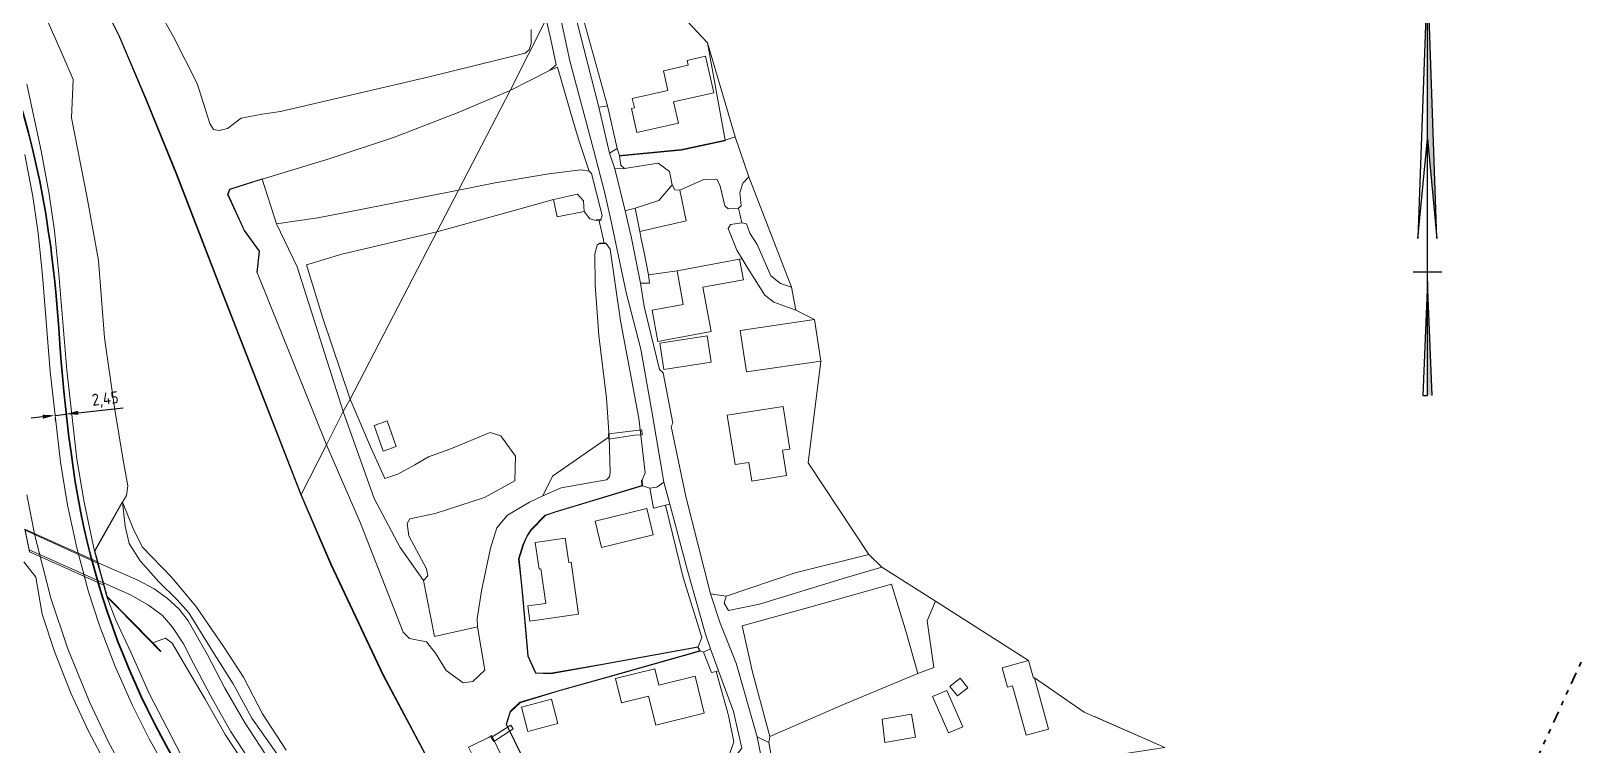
# Model space of a CAD drawing. Header units: metres. Extents: x 112942 to 118371, y 496117 to 499046.
# Drawn here: x 113374.4 to 113701, y 498639 to 498789.3 of the extents above; entities that cross this region are included whole.
import ezdxf

# ---------------------------------------------------------------- set-up
doc = ezdxf.new("R2010")
doc.units = ezdxf.units.M
doc.linetypes.add('AL-TEKENBLADGRENS', pattern=[11.5, 2.5, -1.5, 1, -1.5, 1, -1.5, 2.5])
for name, color, linetype, lineweight in [('B-WE-OG-TOPOKAART-G', 7, 'Continuous', 18), ('N-WE-KL-DATA_GLASVEZEL-G', 90, 'KL-GLASVEZEL-N', 35), ('N-WE-KL-DATA_GLASVEZEL-M', 7, 'Continuous', 18), ('X-XX-AL-ORIENTATIE-S', 7, 'Continuous', 25), ('X-XX-AL-TEKENBLADGRENS-G', 7, 'AL-TEKENBLADGRENS', 35)]:
    doc.layers.add(name, color=color, linetype=linetype, lineweight=lineweight)
doc.styles.add('ISO', font='isocp.shx')
doc.linetypes.add('KL-GLASVEZEL-N', pattern='A,4,-1,[101,NLCS.SHX,S=0.5,R=0,X=0,Y=0],-1,4,-1,["G",Standard,S=1,R=0,X=-0.25,Y=-0.5],-1.5', length=12.5)
doc.dimstyles.new('ISO', dxfattribs={"dimtxt": 2.5, "dimasz": 2.5, "dimexe": 1.25, "dimexo": 0.625, "dimtad": 1, "dimtxsty": 'ISO', "dimcen": 2.5, "dimadec": 0, "dimazin": 0, "dimtfac": 1, "dimtmove": 0, "dimatfit": 3, "dimfxl": 0, "dimarcsym": 0})

# ---------------------------------------------------------------- blocks, each defined once
blk = doc.blocks.new('*D46')
at = {"layer": 'Defpoints', "color": 0, "transparency": 16777216}
for p in [(113379.39, 498708.36), (113381.82, 498708.63), (113381.82, 498708.63)]:
    blk.add_point(p, dxfattribs=at)
at = {"layer": 'N-WE-KL-DATA_GLASVEZEL-M', "color": 0, "lineweight": -2, "transparency": 16777216}
for p, q in [((113384.31, 498708.91), (113393.79, 498709.98)), ((113376.91, 498708.08), (113374.42, 498707.8)), ((113379.39, 498708.36), (113381.82, 498708.63)), ((113379.46, 498707.74), (113379.53, 498707.12)), ((113381.89, 498708.01), (113381.96, 498707.39))]:
    blk.add_line(p, q, dxfattribs=at)
at = {"layer": 'N-WE-KL-DATA_GLASVEZEL-M', "color": 0, "transparency": 16777216}
for points in [[(113376.86, 498708.5), (113376.95, 498707.67), (113379.39, 498708.36)], [(113384.26, 498709.33), (113384.36, 498708.5), (113381.82, 498708.63)]]:
    blk.add_solid(points, dxfattribs=at)
at = {"layer": 'N-WE-KL-DATA_GLASVEZEL-M', "color": 0, "transparency": 16777216, "insert": (113390.06, 498711.63), "char_height": 2.5, "attachment_point": 5, "rotation": 6.409, "style": 'ISO'}
blk.add_mtext('2,45', dxfattribs=at)
blk = doc.blocks.new('SAL-ORIENTATIE_NOORDPIJL-SO')
for p, q in [((0, 64), (-2, 7)), ((0, -26), (0, 64)), ((2, 7), (0, 64)), ((-2, 7), (0, 28)), ((0, 28), (2, 7)), ((-3, 0), (3, 0)), ((0, -2), (-1, -26)), ((1, -26), (0, -2)), ((-1, -26), (0, -26))]:
    blk.add_line(p, q)
for points in [[(2, 7), (0, 28), (0, 64)], [(0, -26), (1, -26), (0, -2)]]:
    blk.add_solid(points)

msp = doc.modelspace()

# ---------------------------------------------------------------- linework, layer by layer
at = {"layer": 'B-WE-OG-TOPOKAART-G'}
for points, elevation in [([(113510.656, 498769.907), (113501.912, 498767.931), (113500.78, 498772.937), (113501.41, 498773.08), (113500.963, 498775.06), (113508.438, 498776.75), (113507.505, 498780.879), (113512.715, 498782.057), (113512.481, 498783.092), (113516.355, 498783.968), (113518.091, 498776.287), (113509.646, 498774.378), (113510.656, 498769.907)], -0.343), ([(113500.78, 498772.937), (113501.912, 498767.931), (113510.656, 498769.907), (113509.646, 498774.378), (113518.091, 498776.287), (113516.355, 498783.968), (113512.481, 498783.092), (113512.715, 498782.057), (113507.505, 498780.879), (113508.438, 498776.75), (113500.963, 498775.06), (113501.41, 498773.08), (113500.78, 498772.937)], -0.343), ([(113510.383, 498738.822), (113523.544, 498741.245), (113524.342, 498736.91), (113515.835, 498735.344), (113517.556, 498725.995), (113506.334, 498723.928), (113505.119, 498730.526), (113511.688, 498731.736), (113510.383, 498738.822)], -0.452), ([(113540.608, 498719.806), (113524.969, 498717.499), (113523.681, 498726.232), (113539.319, 498728.539), (113540.608, 498719.806)], -0.118), ([(113506.771, 498723.596), (113516.714, 498725.111), (113517.563, 498719.537), (113507.62, 498718.022), (113506.771, 498723.596)], -0.152), ([(113516.714, 498725.111), (113506.771, 498723.596), (113507.62, 498718.022), (113517.563, 498719.537), (113516.714, 498725.111)], -0.152), ([(113520.934, 498708.37), (113532.714, 498710.24), (113534.14, 498701.26), (113532.585, 498701.013), (113533.432, 498695.681), (113526.136, 498694.523), (113525.511, 498698.464), (113522.581, 498697.998), (113520.934, 498708.37)], -0.002), ([(113520.934, 498708.37), (113522.581, 498697.998), (113525.511, 498698.464), (113526.136, 498694.523), (113533.432, 498695.681), (113532.585, 498701.013), (113534.14, 498701.26), (113532.714, 498710.24), (113520.934, 498708.37)], -0.002), ([(113449.358, 498707.199), (113451.288, 498701.825), (113448.56, 498700.845), (113446.629, 498706.219), (113449.358, 498707.199)], -0.698), ([(113446.629, 498706.219), (113448.56, 498700.845), (113451.288, 498701.825), (113449.358, 498707.199), (113446.629, 498706.219)], -0.698), ([(113505.361, 498683.239), (113494.477, 498680.572), (113493.122, 498686.097), (113504.007, 498688.765), (113505.361, 498683.239)], -0.369), ([(113493.122, 498686.097), (113494.477, 498680.572), (113505.361, 498683.239), (113504.007, 498688.765), (113493.122, 498686.097)], -0.369), ([(113486.848, 498682.484), (113487.587, 498677.39), (113488.085, 498677.462), (113489.669, 498666.546), (113479.407, 498665.056), (113478.945, 498668.235), (113482.738, 498668.785), (113481.683, 498676.057), (113481.332, 498676.006), (113480.525, 498681.566), (113486.848, 498682.484)], -0.403), ([(113487.587, 498677.39), (113486.848, 498682.484), (113480.525, 498681.566), (113481.332, 498676.006), (113481.683, 498676.057), (113482.738, 498668.785), (113478.945, 498668.235), (113479.407, 498665.056), (113489.669, 498666.546), (113488.085, 498677.462), (113487.587, 498677.39)], -0.403), ([(113516.11, 498645.66), (113505.884, 498643.162), (113504.398, 498649.243), (113498.653, 498647.84), (113497.405, 498652.951), (113505.694, 498654.976), (113506.521, 498651.595), (113514.202, 498653.471), (113516.11, 498645.66)], -0.441), ([(113497.405, 498652.951), (113498.653, 498647.84), (113504.398, 498649.243), (113505.884, 498643.162), (113516.11, 498645.66), (113514.202, 498653.471), (113506.521, 498651.595), (113505.694, 498654.976), (113497.405, 498652.951)], -0.441), ([(113585.601, 498653.128), (113588.552, 498642.32), (113583.825, 498641.029), (113580.978, 498651.456), (113579.92, 498651.167), (113578.809, 498655.236), (113584.363, 498656.753), (113585.37, 498653.065), (113585.601, 498653.128)], -0.706), ([(113569.407, 498649.294), (113567.802, 498651.256), (113569.963, 498653.057), (113571.599, 498650.978), (113569.407, 498649.294)], -0.608), ([(113567.802, 498651.256), (113569.407, 498649.294), (113571.599, 498650.978), (113569.963, 498653.057), (113567.802, 498651.256)], -0.608), ([(113477.631, 498646.964), (113483.955, 498648.614), (113485.295, 498643.477), (113478.972, 498641.827), (113477.631, 498646.964)], -0.582), ([(113485.295, 498643.477), (113483.955, 498648.614), (113477.631, 498646.964), (113478.972, 498641.827), (113485.295, 498643.477)], -0.582), ([(113567.477, 498641.495), (113564.164, 498649.186), (113567.181, 498650.475), (113570.522, 498642.811), (113567.477, 498641.495)], -0.608), ([(113570.522, 498642.811), (113567.181, 498650.475), (113564.164, 498649.186), (113567.477, 498641.495), (113570.522, 498642.811)], -0.608), ([(113560.568, 498640.585), (113554.119, 498639.502), (113553.583, 498644.43), (113559.748, 498645.466), (113560.568, 498640.585)], -0.565), ([(113560.568, 498640.585), (113559.748, 498645.466), (113553.583, 498644.43), (113554.119, 498639.502), (113560.568, 498640.585)], -0.565)]:
    msp.add_lwpolyline(points, close=True, dxfattribs=dict(at, elevation=elevation))
for points in [[(113431.165, 498691.633, -0.562), (113421.757, 498715.879, -0.664), (113413.829, 498736.257, -0.592), (113404.983, 498759.143, -0.632), (113398.535, 498774.977, -0.615), (113392.999, 498787.961, -0.558), (113387.744, 498798.725, -0.644), (113381.651, 498810.498, -0.615), (113375.238, 498822.084, -0.607), (113368.331, 498832.405, -0.601)], [(113368.413, 498832.463, -0.87), (113375.323, 498822.136, -0.87), (113381.74, 498810.545, -0.87), (113387.833, 498798.77, -0.87), (113393.09, 498788.002, -0.87), (113398.628, 498775.015, -0.87), (113405.076, 498759.18, -0.87), (113413.922, 498736.293, -0.87), (113421.85, 498715.915, -0.87), (113431.257, 498691.672, -0.882), (113431.165, 498691.633, -0.562)], [(113475.235, 498776.734, -0.649), (113464.335, 498772.103, -0.59), (113450.881, 498766.902, -0.581), (113437.4, 498762.446, -0.675), (113423.07, 498758.086, -0.738), (113423.039, 498758.181, -0.87), (113416.157, 498755.999, -0.87), (113415.774, 498754.883, -0.87), (113419.249, 498747.252, -0.87), (113422.41, 498742.914, -0.87), (113421.921, 498738.432, -0.87), (113422.023, 498738.444, -0.738), (113436.575, 498702.179, -0.562), (113431.257, 498691.672, -0.882), (113421.85, 498715.915, -0.87), (113413.922, 498736.293, -0.87), (113405.076, 498759.18, -0.87), (113398.628, 498775.015, -0.87), (113393.09, 498788.002, -0.87), (113387.833, 498798.77, -0.87), (113381.74, 498810.545, -0.87), (113375.323, 498822.136, -0.87), (113368.413, 498832.463, -0.87)], [(113369.687, 498808.298, -0.17), (113376.189, 498795.219, -0.119), (113381.138, 498784.153, -0.159), (113383.258, 498779.041, -0.142), (113382.959, 498771.024, 0.098), (113386.227, 498754.192, 0.187), (113388.592, 498740.971, 0.123)], [(113389.88, 498724.677, 0.17), (113388.592, 498740.971, 0.123), (113386.227, 498754.192, 0.187), (113382.959, 498771.024, 0.098), (113383.258, 498779.041, -0.142), (113381.138, 498784.153, -0.159), (113376.189, 498795.219, -0.119), (113369.687, 498808.298, -0.17)], [(113487.436, 498800.523, -0.461), (113488.503, 498804.903, -0.62), (113490.649, 498805.219, -0.701), (113489.674, 498804.024, -0.701), (113489.595, 498800.454, -0.64), (113489.098, 498797.567, -0.51), (113495.719, 498773.538, -0.496), (113493.889, 498773.24, -0.539), (113488.431, 498794.683, -0.496), (113487.436, 498800.523, -0.461)], [(113502.983, 498801.626, -0.692), (113516.821, 498786.807, -0.686), (113520.515, 498766.275, -0.588), (113511.292, 498764.31, -0.588), (113498.281, 498763.041, -0.545), (113497.776, 498764.509, -0.53), (113495.719, 498773.538, -0.496), (113489.098, 498797.567, -0.51), (113489.595, 498800.454, -0.64), (113493.253, 498800.106, -0.64), (113502.983, 498801.626, -0.692)], [(113387.744, 498798.725, -0.644), (113392.999, 498787.961, -0.558), (113398.535, 498774.977, -0.615), (113404.983, 498759.143, -0.632), (113413.829, 498736.257, -0.592), (113421.757, 498715.879, -0.664), (113431.165, 498691.633, -0.562), (113437.459, 498677.067, -0.562), (113448.488, 498653.704, -0.626), (113459.053, 498633.827, -0.576)], [(113479.653, 498789.585, -0.581), (113479.684, 498786.659, -0.581), (113479.221, 498785.346, -0.581), (113478.442, 498784.622, -0.581), (113458.201, 498779.596, -0.653), (113426.938, 498772.332, -0.658), (113423.056, 498771.77, -0.664), (113418.633, 498770.93, -0.664), (113415.798, 498768.74, -0.598), (113414.033, 498768.331, -0.598), (113412.807, 498768.542, -0.598), (113412.025, 498769.794, -0.598), (113409.36, 498778.216, -0.592), (113404.426, 498788.021, -0.592), (113397.456, 498800.37, -0.615)], [(113397.456, 498800.37, -0.615), (113404.426, 498788.021, -0.592), (113409.36, 498778.216, -0.592), (113412.025, 498769.794, -0.598), (113412.807, 498768.542, -0.598), (113414.033, 498768.331, -0.598), (113415.798, 498768.74, -0.598), (113418.633, 498770.93, -0.664), (113423.056, 498771.77, -0.664), (113426.938, 498772.332, -0.658), (113458.201, 498779.596, -0.653), (113478.442, 498784.622, -0.581), (113479.221, 498785.346, -0.581), (113479.684, 498786.659, -0.581), (113479.653, 498789.585, -0.581)], [(113484.998, 498796.156, -0.475), (113487.817, 498782.991, -0.513), (113492.769, 498764.321, -0.487), (113495.189, 498755.128, -0.559), (113496.416, 498749.553, -0.597), (113499.663, 498734.246, -0.499), (113502.745, 498722.332, -0.426), (113505.237, 498708.434, -0.398), (113507.611, 498694.327, -0.32), (113506.146, 498693.251, -0.424), (113504.674, 498693.008, -0.467), (113503.085, 498693.558, -0.481), (113503.008, 498694.745, -0.51), (113503.692, 498696.265, -0.464), (113502.355, 498707.747, -0.507), (113498.454, 498728.232, -0.513), (113496.312, 498743.383, -0.579), (113495.441, 498744.53, -0.608), (113495.438, 498744.63, -0.608), (113494.967, 498744.615, -0.608), (113494.881, 498745.316, -0.585), (113494.067, 498748.98, -0.643), (113493.958, 498749.454, -0.654), (113494.379, 498749.491, -0.654), (113494.37, 498749.59, -0.654), (113494.636, 498750.426, -0.683), (113492.358, 498759.256, -0.677), (113491.875, 498759.776, -0.646), (113489.717, 498766.303, -0.602), (113488.605, 498770.05, -0.588), (113485.236, 498781.672, -0.576), (113483.557, 498780.932, -0.631), (113484.911, 498782.154, -0.513), (113483.8, 498787.523, -0.493), (113482.865, 498791.74, -0.493)], [(113523.991, 498638.318, -0.372), (113522.273, 498645.987, -0.377), (113519.118, 498654.599, -0.481), (113517.391, 498659.18, -0.441), (113516.401, 498662.299, -0.475), (113512.553, 498675.695, -0.325), (113508.892, 498689.688, -0.308), (113507.611, 498694.327, -0.32), (113505.237, 498708.434, -0.398), (113502.745, 498722.332, -0.426), (113499.663, 498734.246, -0.499), (113496.416, 498749.553, -0.597), (113495.189, 498755.128, -0.559), (113492.769, 498764.321, -0.487), (113487.817, 498782.991, -0.513), (113484.998, 498796.156, -0.475)], [(113488.431, 498794.683, -0.496), (113493.889, 498773.24, -0.539), (113496.185, 498763.553, -0.53), (113497.289, 498760.288, -0.527), (113499.434, 498751.435, -0.536), (113500.734, 498746.017, -0.533), (113502.685, 498736.204, -0.418), (113503.432, 498731.305, -0.406), (113506.669, 498718, -0.071), (113507.487, 498717.316, -0.08), (113509.459, 498706.697, -0.175), (113509.141, 498706.046, -0.193), (113512.251, 498691.316, -0.265), (113517.433, 498670.816, -0.424), (113519.432, 498664.647, -0.363), (113522.827, 498656.209, -0.455), (113527.218, 498640.7, -0.377), (113529.02, 498631.966, -0.334)], [(113482.865, 498791.74, -0.493), (113475.235, 498776.734, -0.649)], [(113475.235, 498776.734, -0.649), (113482.865, 498791.74, -0.493), (113483.8, 498787.523, -0.493), (113484.911, 498782.154, -0.513), (113483.557, 498780.932, -0.631), (113475.235, 498776.734, -0.649)], [(113520.515, 498766.275, -0.588), (113516.821, 498786.807, -0.686), (113522.644, 498767.004, -0.686), (113520.515, 498766.275, -0.588)], [(113464.363, 498755.795, -0.781), (113475.235, 498776.734, -0.649), (113483.557, 498780.932, -0.631), (113485.236, 498781.672, -0.576), (113488.605, 498770.05, -0.588), (113489.717, 498766.303, -0.602), (113491.875, 498759.776, -0.646), (113490.115, 498760.044, -0.825), (113483.421, 498759.21, -0.729), (113472.091, 498757.304, -0.729), (113464.363, 498755.795, -0.781)], [(113388.592, 498740.971, 0.123), (113389.88, 498724.677, 0.17), (113391.961, 498709.99, 0.23), (113393.81, 498698.902, 0.342), (113394.759, 498693.494, 0.462), (113394.495, 498691.496, 0.812), (113393.694, 498690.067, 3.376), (113393.608, 498690.117, 3.376), (113388.952, 498681.946, 5.394), (113387.749, 498679.801, 5.409), (113385.564, 498690.065, 4.733), (113384.059, 498699.111, 4.535), (113381.945, 498717.863, 4.253), (113380.291, 498738.09, 3.979), (113379.379, 498747.228, 3.837), (113378.246, 498754.917, 3.731), (113376.54, 498764.064, 3.581), (113373.56, 498778.12, 3.393)], [(113373.56, 498778.12, 3.393), (113376.54, 498764.064, 3.581), (113378.246, 498754.917, 3.731), (113379.379, 498747.228, 3.837), (113380.291, 498738.09, 3.979), (113381.945, 498717.863, 4.253), (113384.059, 498699.111, 4.535), (113385.564, 498690.065, 4.733), (113387.749, 498679.801, 5.409), (113390.345, 498670.191, 5.397), (113392.258, 498665.277, 5.297), (113395.394, 498658.531, 5.404), (113399.367, 498649.679, 5.608), (113405.873, 498637.122, 5.801)], [(113464.363, 498755.795, -0.781), (113443.098, 498751.575, -0.81), (113434.775, 498749.94, -0.804), (113426.06, 498748.712, -0.738), (113423.07, 498758.086, -0.738), (113437.4, 498762.446, -0.675), (113450.881, 498766.902, -0.581), (113464.335, 498772.103, -0.59), (113475.235, 498776.734, -0.649), (113464.363, 498755.795, -0.781)], [(113497.776, 498764.509, -0.53), (113496.185, 498763.553, -0.53), (113493.889, 498773.24, -0.539), (113495.719, 498773.538, -0.496), (113497.776, 498764.509, -0.53)], [(113498.281, 498763.041, -0.545), (113511.292, 498764.31, -0.588), (113520.515, 498766.275, -0.588), (113520.536, 498766.177, -0.75), (113520.456, 498766.16, -0.819), (113511.308, 498764.211, -0.819), (113498.737, 498762.985, -0.819), (113498.291, 498762.941, -0.545), (113498.281, 498763.041, -0.545)], [(113523.29, 498751.997, -0.666), (113521.135, 498751.87, -0.66), (113520.404, 498752.483, -0.66), (113519.42, 498756.641, -0.666), (113518.8, 498758.001, -0.666), (113516.163, 498758.109, -0.666), (113510.991, 498755.746, -0.602), (113509.905, 498755.831, -0.585), (113509.364, 498756.921, -0.545), (113508.821, 498759.736, -0.545), (113506.438, 498761.456, -0.545), (113499.305, 498760.334, -0.545), (113498.535, 498761.005, -0.545), (113498.291, 498762.941, -0.545), (113498.737, 498762.985, -0.819), (113511.308, 498764.211, -0.819), (113520.456, 498766.16, -0.819), (113520.536, 498766.177, -0.75), (113520.515, 498766.275, -0.588), (113522.644, 498767.004, -0.686), (113525.507, 498758.589, -0.709), (113524.235, 498757.228, -0.755), (113523.609, 498755.261, -0.755), (113523.864, 498752.498, -0.729), (113523.29, 498751.997, -0.666)], [(113403.788, 498632.269, 6.148), (113399.306, 498640.251, 6.054), (113395.796, 498647.258, 5.948), (113392.154, 498655.483, 5.806), (113388.812, 498664.1, 5.666), (113386.479, 498671.222, 5.518), (113384.038, 498680.478, 5.293), (113382.111, 498689.491, 5.069), (113380.606, 498698.537, 4.871), (113378.457, 498717.578, 4.589), (113376.803, 498737.805, 4.315), (113375.916, 498746.718, 4.173), (113374.783, 498754.407, 4.067), (113373.129, 498763.281, 3.917)], [(113373.129, 498763.281, 3.917), (113374.783, 498754.407, 4.067), (113375.916, 498746.718, 4.173), (113376.803, 498737.805, 4.315), (113378.457, 498717.578, 4.589), (113380.606, 498698.537, 4.871), (113382.111, 498689.491, 5.069), (113384.038, 498680.478, 5.293), (113386.479, 498671.222, 5.518), (113388.812, 498664.1, 5.666), (113392.154, 498655.483, 5.806), (113395.796, 498647.258, 5.948), (113399.306, 498640.251, 6.054), (113403.788, 498632.269, 6.148)], [(113497.776, 498764.509, -0.53), (113498.281, 498763.041, -0.545), (113498.291, 498762.941, -0.545), (113498.535, 498761.005, -0.545), (113499.305, 498760.334, -0.545), (113497.289, 498760.288, -0.527), (113496.185, 498763.553, -0.53), (113497.776, 498764.509, -0.53)], [(113459.829, 498747.026, -0.833), (113464.363, 498755.795, -0.781), (113472.091, 498757.304, -0.729), (113483.421, 498759.21, -0.729), (113490.115, 498760.044, -0.825), (113491.875, 498759.776, -0.646), (113492.358, 498759.256, -0.677), (113494.636, 498750.426, -0.683), (113494.37, 498749.59, -0.654), (113494.261, 498749.581, -1.047), (113493.929, 498749.552, -1.047), (113493.583, 498749.522, -1.047), (113493.324, 498749.499, -0.9), (113493.333, 498749.4, -0.654), (113492.024, 498749.716, -0.62), (113490.822, 498751.283, -0.698), (113490.662, 498753.525, -0.767), (113489.431, 498754.913, -0.804), (113484.343, 498753.818, -0.822), (113473.108, 498750.645, -0.885), (113459.829, 498747.026, -0.833)], [(113499.434, 498751.435, -0.536), (113497.289, 498760.288, -0.527), (113499.305, 498760.334, -0.545), (113506.438, 498761.456, -0.545), (113508.821, 498759.736, -0.545), (113509.364, 498756.921, -0.545), (113507.801, 498755.07, -0.553), (113506.512, 498753.614, -0.527), (113501.544, 498752.002, -0.55), (113499.434, 498751.435, -0.536)], [(113523.29, 498751.997, -0.666), (113523.864, 498752.498, -0.729), (113523.609, 498755.261, -0.755), (113524.235, 498757.228, -0.755), (113525.507, 498758.589, -0.709), (113534.471, 498735.325, -0.651), (113532.148, 498736.099, -0.651), (113530.087, 498737.756, -0.651), (113527.255, 498744.307, -0.657), (113525.7, 498746.688, -0.666), (113524.976, 498748.718, -0.692), (113524.019, 498748.893, -0.715), (113523.29, 498751.997, -0.666)], [(113421.921, 498738.432, -0.87), (113422.41, 498742.914, -0.87), (113419.249, 498747.252, -0.87), (113415.774, 498754.883, -0.87), (113416.157, 498755.999, -0.87), (113423.039, 498758.181, -0.87), (113423.07, 498758.086, -0.738), (113416.235, 498755.919, -0.738), (113415.881, 498754.888, -0.738), (113419.336, 498747.303, -0.738), (113422.513, 498742.941, -0.738), (113422.023, 498738.444, -0.738), (113421.921, 498738.432, -0.87)], [(113422.023, 498738.444, -0.738), (113422.513, 498742.941, -0.738), (113419.336, 498747.303, -0.738), (113415.881, 498754.888, -0.738), (113416.235, 498755.919, -0.738), (113423.07, 498758.086, -0.738), (113426.06, 498748.712, -0.738), (113430.398, 498739.62, -0.79), (113440.107, 498709.149, -0.796), (113436.575, 498702.179, -0.562), (113422.023, 498738.444, -0.738)], [(113440.107, 498709.149, -0.796), (113430.398, 498739.62, -0.79), (113426.06, 498748.712, -0.738), (113434.775, 498749.94, -0.804), (113443.098, 498751.575, -0.81), (113464.363, 498755.795, -0.781), (113459.829, 498747.026, -0.833), (113439.816, 498742.302, -0.87), (113432.385, 498740.062, -0.816), (113435.851, 498728.824, -0.822), (113441.559, 498711.743, -0.825), (113440.107, 498709.149, -0.796)], [(113501.544, 498752.002, -0.55), (113506.512, 498753.614, -0.527), (113507.801, 498755.07, -0.553), (113509.364, 498756.921, -0.545), (113509.905, 498755.831, -0.585), (113510.991, 498755.746, -0.602), (113512.267, 498749.317, -0.553), (113502.522, 498747.074, -0.565), (113501.544, 498752.002, -0.55)], [(113523.29, 498751.997, -0.666), (113524.019, 498748.893, -0.715), (113521.599, 498748.561, -0.698), (113521.167, 498747.703, -0.666), (113522.977, 498743.157, -0.579), (113524.066, 498741.327, -0.543), (113523.544, 498741.245, -0.452), (113510.383, 498738.822, -0.452), (113504.357, 498737.944, -0.487), (113503.486, 498742.615, -0.53), (113502.846, 498745.55, -0.565), (113502.522, 498747.074, -0.565), (113512.267, 498749.317, -0.553), (113510.991, 498755.746, -0.602), (113516.163, 498758.109, -0.666), (113518.8, 498758.001, -0.666), (113519.42, 498756.641, -0.666), (113520.404, 498752.483, -0.66), (113521.135, 498751.87, -0.66), (113523.29, 498751.997, -0.666)], [(113484.343, 498753.818, -0.822), (113485.157, 498750.141, -0.709), (113490.822, 498751.283, -0.698), (113492.024, 498749.716, -0.62), (113493.333, 498749.4, -0.654), (113493.958, 498749.454, -0.654), (113494.067, 498748.98, -0.643), (113494.881, 498745.316, -0.585), (113494.967, 498744.615, -0.608), (113494.161, 498744.589, -0.608), (113493.586, 498744.171, -0.6), (113493.075, 498742.346, -0.727), (113493.149, 498735.776, -0.695), (113493.928, 498725.202, -0.669), (113495.536, 498711.979, -0.637), (113496.06, 498703.844, -0.666), (113484.185, 498695.543, -0.727), (113482.139, 498691.407, -0.729), (113479.326, 498690.11, -0.651), (113474.681, 498687.318, -0.669), (113472.443, 498684.71, -0.672), (113471.141, 498680.394, -0.66), (113469.216, 498671.457, -0.597), (113468.303, 498665.555, -0.669), (113468.403, 498663.838, -0.657), (113459.314, 498661.796, -0.692), (113457.018, 498673.576, -0.796), (113457.955, 498674.573, -0.796), (113457.652, 498676.05, -0.796), (113453.925, 498682.971, -0.77), (113453.572, 498685.625, -0.77), (113454.154, 498686.55, -0.77), (113459.48, 498687.718, -0.738), (113469.862, 498691.046, -0.738), (113476.25, 498694.595, -0.721), (113476.397, 498699.804, -0.816), (113473.325, 498704.083, -0.761), (113471.045, 498704.728, -0.773), (113462.57, 498701.261, -0.842), (113458.084, 498699.663, -0.966), (113455.178, 498697.915, -0.914), (113451.631, 498695.993, -0.879), (113448.862, 498695.068, -0.879), (113445.851, 498701.706, -0.877), (113441.559, 498711.743, -0.825), (113459.829, 498747.026, -0.833), (113473.108, 498750.645, -0.885), (113484.343, 498753.818, -0.822)], [(113484.343, 498753.818, -0.822), (113489.431, 498754.913, -0.804), (113490.662, 498753.525, -0.767), (113490.822, 498751.283, -0.698), (113485.157, 498750.141, -0.709), (113484.343, 498753.818, -0.822)], [(113502.685, 498736.204, -0.418), (113500.734, 498746.017, -0.533), (113499.434, 498751.435, -0.536), (113501.544, 498752.002, -0.55), (113502.522, 498747.074, -0.565), (113502.846, 498745.55, -0.565), (113503.486, 498742.615, -0.53), (113504.357, 498737.944, -0.487), (113504.598, 498736.22, -0.429), (113502.685, 498736.204, -0.418)], [(113493.958, 498749.454, -0.654), (113493.333, 498749.4, -0.654), (113493.324, 498749.499, -0.9), (113493.583, 498749.522, -1.047), (113493.929, 498749.552, -1.047), (113493.958, 498749.454, -0.654)], [(113493.958, 498749.454, -0.654), (113493.929, 498749.552, -1.047), (113494.261, 498749.581, -1.047), (113494.37, 498749.59, -0.654), (113494.379, 498749.491, -0.654), (113493.958, 498749.454, -0.654)], [(113524.019, 498748.893, -0.715), (113524.976, 498748.718, -0.692), (113525.7, 498746.688, -0.666), (113527.255, 498744.307, -0.657), (113530.087, 498737.756, -0.651), (113532.148, 498736.099, -0.651), (113534.471, 498735.325, -0.651), (113535.367, 498730.522, -0.473), (113530.761, 498732.176, -0.473), (113528.862, 498733.702, -0.473), (113525.333, 498739.196, -0.501), (113524.066, 498741.327, -0.543), (113522.977, 498743.157, -0.579), (113521.167, 498747.703, -0.666), (113521.599, 498748.561, -0.698), (113524.019, 498748.893, -0.715)], [(113441.559, 498711.743, -0.825), (113435.851, 498728.824, -0.822), (113432.385, 498740.062, -0.816), (113439.816, 498742.302, -0.87), (113459.829, 498747.026, -0.833), (113441.559, 498711.743, -0.825)], [(113459.139, 498633.878, -0.882), (113448.578, 498653.749, -0.882), (113437.55, 498677.108, -0.882), (113431.257, 498691.672, -0.882), (113436.575, 498702.179, -0.562), (113443.79, 498685.636, -0.562), (113452.738, 498662.743, -0.637), (113454.089, 498661.414, -0.637), (113457.643, 498660.721, -0.637), (113459.552, 498658.304, -0.623), (113461.764, 498654.658, -0.64), (113465.337, 498652.076, -0.64), (113467.421, 498652.326, -0.614), (113469.915, 498654.743, -0.614), (113468.403, 498663.838, -0.657), (113468.303, 498665.555, -0.669), (113469.216, 498671.457, -0.597), (113471.141, 498680.394, -0.66), (113472.443, 498684.71, -0.672), (113474.681, 498687.318, -0.669), (113479.326, 498690.11, -0.651), (113482.139, 498691.407, -0.729), (113486.013, 498693.105, -0.631), (113495.556, 498694.794, -0.602), (113496.162, 498695.439, -0.602), (113496.315, 498696.354, -0.602), (113496.06, 498703.844, -0.666), (113495.536, 498711.979, -0.637), (113493.928, 498725.202, -0.669), (113493.149, 498735.776, -0.695), (113493.075, 498742.346, -0.727), (113493.586, 498744.171, -0.6), (113494.161, 498744.589, -0.608)], [(113494.161, 498744.589, -0.608), (113494.164, 498744.489, -0.882), (113494.976, 498744.515, -0.882), (113495.332, 498744.527, -0.882), (113495.441, 498744.53, -0.608), (113496.312, 498743.383, -0.579), (113498.454, 498728.232, -0.513), (113502.355, 498707.747, -0.507), (113503.692, 498696.265, -0.464), (113503.008, 498694.745, -0.51), (113502.908, 498694.738, -0.882), (113502.98, 498693.63, -0.882), (113484.729, 498688.062, -0.882), (113482.64, 498687.374, -0.882), (113479.592, 498684.287, -0.882), (113478.765, 498682.956, -0.882), (113477.942, 498681.122, -0.882), (113477.043, 498678.144, -0.882), (113477.473, 498673.927, -0.882), (113477.82, 498670.464, -0.882), (113478.959, 498657.698, -0.882), (113480.593, 498654.081, -0.882), (113483.785, 498653.97, -0.882), (113494.337, 498655.843, -0.882), (113514.773, 498659.556, -0.882), (113515.111, 498658.805, -0.882), (113495.82, 498653.35, -0.882), (113485.564, 498650.466, -0.882), (113477.29, 498647.958, -0.882), (113475.27, 498646.023, -0.882), (113474.409, 498643.35, -0.882), (113479.718, 498632.452, -0.882)], [(113494.976, 498744.515, -0.882), (113494.164, 498744.489, -0.882), (113494.161, 498744.589, -0.608), (113494.967, 498744.615, -0.608), (113494.976, 498744.515, -0.882)], [(113494.976, 498744.515, -0.882), (113494.967, 498744.615, -0.608), (113495.438, 498744.63, -0.608), (113495.441, 498744.53, -0.608), (113495.332, 498744.527, -0.882), (113494.976, 498744.515, -0.882)], [(113523.681, 498726.232, -0.118), (113524.969, 498717.499, -0.118), (113540.608, 498719.806, -0.118), (113537.962, 498698.388, -0.314), (113550.723, 498679.052, -0.848), (113535.243, 498675.236, -0.807), (113520.742, 498670.286, -0.525), (113517.433, 498670.816, -0.424), (113512.251, 498691.316, -0.265), (113509.141, 498706.046, -0.193), (113509.459, 498706.697, -0.175), (113507.487, 498717.316, -0.08), (113506.669, 498718, -0.071), (113503.432, 498731.305, -0.406), (113502.685, 498736.204, -0.418), (113504.598, 498736.22, -0.429), (113504.357, 498737.944, -0.487), (113510.383, 498738.822, -0.452), (113511.688, 498731.736, -0.452), (113505.119, 498730.526, -0.452), (113506.334, 498723.928, -0.452), (113517.556, 498725.995, -0.452), (113515.835, 498735.344, -0.452), (113524.342, 498736.91, -0.452), (113523.544, 498741.245, -0.452), (113524.066, 498741.327, -0.543), (113525.333, 498739.196, -0.501), (113528.862, 498733.702, -0.473), (113530.761, 498732.176, -0.473), (113535.367, 498730.522, -0.473), (113539.319, 498728.539, -0.118), (113523.681, 498726.232, -0.118)], [(113428.136, 498637.876, -0.001), (113423.12, 498645.518, 0.003), (113419.112, 498653.282, -0.064), (113414.926, 498659.714, 0.026), (113409.129, 498668.182, 0.113), (113404.072, 498674.239, 0.216), (113397.824, 498680.719, 0.283), (113395.922, 498684.544, 0.321), (113393.694, 498690.067, 3.376), (113394.495, 498691.496, 0.812), (113394.759, 498693.494, 0.462), (113393.81, 498698.902, 0.342), (113391.961, 498709.99, 0.23), (113389.88, 498724.677, 0.17)], [(113440.107, 498709.149, -0.796), (113441.559, 498711.743, -0.825), (113445.851, 498701.706, -0.877), (113448.862, 498695.068, -0.879), (113451.631, 498695.993, -0.879), (113455.178, 498697.915, -0.914), (113458.084, 498699.663, -0.966), (113462.57, 498701.261, -0.842), (113471.045, 498704.728, -0.773), (113473.325, 498704.083, -0.761), (113476.397, 498699.804, -0.816), (113476.25, 498694.595, -0.721), (113469.862, 498691.046, -0.738), (113459.48, 498687.718, -0.738), (113454.154, 498686.55, -0.77), (113453.572, 498685.625, -0.77), (113453.925, 498682.971, -0.77), (113457.652, 498676.05, -0.796), (113457.955, 498674.573, -0.796), (113457.018, 498673.576, -0.796), (113452.094, 498680.561, -0.796), (113446.644, 498690.841, -0.796), (113440.107, 498709.149, -0.796)], [(113436.575, 498702.179, -0.562), (113440.107, 498709.149, -0.796), (113446.644, 498690.841, -0.796), (113452.094, 498680.561, -0.796), (113457.018, 498673.576, -0.796), (113459.314, 498661.796, -0.692), (113468.403, 498663.838, -0.657), (113469.915, 498654.743, -0.614), (113467.421, 498652.326, -0.614), (113465.337, 498652.076, -0.64), (113461.764, 498654.658, -0.64), (113459.552, 498658.304, -0.623), (113457.643, 498660.721, -0.637), (113454.089, 498661.414, -0.637), (113452.738, 498662.743, -0.637), (113443.79, 498685.636, -0.562), (113436.575, 498702.179, -0.562)], [(113482.139, 498691.407, -0.729), (113484.185, 498695.543, -0.727), (113496.06, 498703.844, -0.666), (113496.315, 498696.354, -0.602), (113496.162, 498695.439, -0.602), (113495.556, 498694.794, -0.602), (113486.013, 498693.105, -0.631), (113482.139, 498691.407, -0.729)], [(113502.944, 498705.339, -0.655), (113503.067, 498704.251, -0.661), (113501.394, 498704.161, -0.007), (113496.045, 498703.326, -0.902), (113495.926, 498704.456, -0.893), (113501.179, 498705.14, -0.16), (113502.944, 498705.339, -0.655)], [(113479.718, 498632.452, -0.882), (113474.409, 498643.35, -0.882), (113475.27, 498646.023, -0.882), (113477.29, 498647.958, -0.882), (113485.564, 498650.466, -0.882), (113495.82, 498653.35, -0.882), (113515.111, 498658.805, -0.882), (113514.773, 498659.556, -0.882), (113494.337, 498655.843, -0.882), (113483.785, 498653.97, -0.882), (113480.593, 498654.081, -0.882), (113478.959, 498657.698, -0.882), (113477.82, 498670.464, -0.882), (113477.473, 498673.927, -0.882), (113477.043, 498678.144, -0.882), (113477.942, 498681.122, -0.882), (113478.765, 498682.956, -0.882), (113479.592, 498684.287, -0.882), (113482.64, 498687.374, -0.882), (113484.729, 498688.062, -0.882), (113502.98, 498693.63, -0.882), (113502.908, 498694.738, -0.882), (113503.008, 498694.745, -0.51), (113503.085, 498693.558, -0.481), (113484.76, 498687.966, -0.484), (113482.694, 498687.287, -0.493), (113479.671, 498684.224, -0.591), (113478.854, 498682.909, -0.591), (113478.036, 498681.087, -0.602), (113477.145, 498678.135, -0.646), (113477.573, 498673.937, -0.646), (113477.92, 498670.474, -0.643), (113479.057, 498657.724, -0.657), (113480.658, 498654.179, -0.657), (113483.778, 498654.07, -0.657), (113494.32, 498655.941, -0.657), (113514.832, 498659.668, -0.64), (113515.249, 498658.741, -0.536)], [(113504.674, 498693.008, -0.467), (113505.45, 498688.829, -0.409), (113507.936, 498689.493, -0.331), (113511.643, 498674.214, -0.36), (113515.576, 498661.624, -0.452), (113514.832, 498659.668, -0.64), (113494.32, 498655.941, -0.657), (113483.778, 498654.07, -0.657), (113480.658, 498654.179, -0.657), (113479.057, 498657.724, -0.657), (113477.92, 498670.474, -0.643), (113477.573, 498673.937, -0.646), (113477.145, 498678.135, -0.646), (113478.036, 498681.087, -0.602), (113478.854, 498682.909, -0.591), (113479.671, 498684.224, -0.591), (113482.694, 498687.287, -0.493), (113484.76, 498687.966, -0.484), (113503.085, 498693.558, -0.481), (113504.674, 498693.008, -0.467)], [(113507.936, 498689.493, -0.331), (113505.45, 498688.829, -0.409), (113504.674, 498693.008, -0.467), (113506.146, 498693.251, -0.424), (113507.611, 498694.327, -0.32), (113508.892, 498689.688, -0.308), (113507.936, 498689.493, -0.331)], [(113373.555, 498691.627, 5.377), (113375.217, 498683.092, 5.597), (113378.572, 498669.887, 5.889), (113382.161, 498659.181, 6.103), (113386.73, 498648.048, 6.292), (113390.727, 498639.575, 6.433), (113396.051, 498629.823, 6.553)], [(113396.051, 498629.823, 6.553), (113390.727, 498639.575, 6.433), (113386.73, 498648.048, 6.292), (113382.161, 498659.181, 6.103), (113378.572, 498669.887, 5.889), (113375.217, 498683.092, 5.597), (113373.555, 498691.627, 5.377)], [(113387.857, 498679.787, 1.502), (113388.529, 498677.297, 1.502), (113389.113, 498675.1, 1.502), (113389.661, 498673.105, 1.502), (113390.435, 498670.243, 1.502), (113400.017, 498660.484, 1.214), (113401.734, 498658.735, 1.214), (113401.662, 498658.665, 1.214), (113392.903, 498667.617, 5.388), (113390.345, 498670.191, 5.397), (113387.749, 498679.801, 5.409), (113388.952, 498681.946, 5.394), (113393.608, 498690.117, 3.376), (113393.694, 498690.067, 3.376), (113387.857, 498679.787, 1.502)], [(113405.567, 498667.569, 1.163), (113403.066, 498669.879, 1.198), (113400.305, 498671.81, 1.233), (113396.873, 498673.675, 1.297), (113388.529, 498677.297, 1.502), (113387.857, 498679.787, 1.502), (113393.694, 498690.067, 3.376), (113394.242, 498685.069, 0.832), (113395.05, 498681.394, 0.82), (113397.354, 498677.763, 0.888), (113401.318, 498673.324, 0.997), (113405.181, 498669.507, 1.021), (113407.627, 498666.818, 1.054), (113412.612, 498658.756, 0.995), (113416.968, 498651.837, 0.851), (113420.903, 498644.607, 0.889), (113426.459, 498636.76, 0.746)], [(113426.459, 498636.76, 0.746), (113420.903, 498644.607, 0.889), (113416.968, 498651.837, 0.851), (113412.612, 498658.756, 0.995), (113407.627, 498666.818, 1.054), (113405.181, 498669.507, 1.021), (113401.318, 498673.324, 0.997), (113397.354, 498677.763, 0.888), (113395.05, 498681.394, 0.82), (113394.242, 498685.069, 0.832), (113393.694, 498690.067, 3.376), (113395.922, 498684.544, 0.321), (113397.824, 498680.719, 0.283), (113404.072, 498674.239, 0.216), (113409.129, 498668.182, 0.113), (113414.926, 498659.714, 0.026), (113419.112, 498653.282, -0.064), (113423.12, 498645.518, 0.003), (113428.136, 498637.876, -0.001)], [(113431.165, 498691.633, -0.562), (113431.257, 498691.672, -0.882), (113437.55, 498677.108, -0.882), (113448.578, 498653.749, -0.882), (113459.139, 498633.878, -0.882)], [(113459.053, 498633.827, -0.576), (113448.488, 498653.704, -0.626), (113437.459, 498677.067, -0.562), (113431.165, 498691.633, -0.562)], [(113515.249, 498658.741, -0.536), (113514.832, 498659.668, -0.64), (113515.576, 498661.624, -0.452), (113511.643, 498674.214, -0.36), (113507.936, 498689.493, -0.331), (113508.892, 498689.688, -0.308), (113512.553, 498675.695, -0.325), (113516.401, 498662.299, -0.475), (113517.391, 498659.18, -0.441), (113515.943, 498658.487, -0.51), (113515.249, 498658.741, -0.536)], [(113389.717, 498672.634, 1.445), (113374.101, 498679.636, 1.75), (113373.098, 498684.4, 1.75), (113388.395, 498677.527, 1.47), (113389.717, 498672.634, 1.445)], [(113373.169, 498684.186, 1.75), (113388.433, 498677.271, 1.502), (113389.016, 498675.074, 1.498), (113389.565, 498673.079, 1.502), (113374.032, 498680.083, 1.75), (113373.169, 498684.186, 1.75)], [(113390.217, 498634.868, 6.354), (113386.518, 498641.897, 6.206), (113382.812, 498649.909, 6.115), (113379.386, 498658.637, 5.861), (113376.766, 498666.541, 5.654), (113375.454, 498674.291, 5.494), (113372.878, 498677.538, 5.214)], [(113372.878, 498677.538, 5.214), (113375.454, 498674.291, 5.494), (113376.766, 498666.541, 5.654), (113379.386, 498658.637, 5.861), (113382.812, 498649.909, 6.115)], [(113421.867, 498633.525, 1.049), (113416.382, 498641.912, 1.046), (113412.228, 498649.265, 1.096), (113408.638, 498656.138, 1.151), (113406.497, 498660.266, 1.183), (113404.16, 498663.779, 1.214), (113402.059, 498666.21, 1.235), (113399.127, 498668.425, 1.265), (113395.49, 498670.478, 1.303), (113389.661, 498673.105, 1.502), (113389.113, 498675.1, 1.502), (113388.529, 498677.297, 1.502), (113396.873, 498673.675, 1.297), (113400.305, 498671.81, 1.233), (113403.066, 498669.879, 1.198), (113405.567, 498667.569, 1.163), (113407.502, 498665.107, 1.149), (113411.459, 498658.124, 1.075), (113415.229, 498650.908, 1.016), (113419.364, 498643.772, 0.962), (113424.76, 498635.529, 0.939)], [(113550.723, 498679.052, -0.848), (113553.492, 498676.373, -0.908), (113546.025, 498674.249, -0.885), (113527.757, 498668.634, -0.675), (113521.228, 498667.283, -0.525), (113520.299, 498668.844, -0.525), (113520.742, 498670.286, -0.525), (113535.243, 498675.236, -0.807), (113550.723, 498679.052, -0.848)], [(113527.218, 498640.7, -0.377), (113522.827, 498656.209, -0.455), (113519.432, 498664.647, -0.363), (113517.433, 498670.816, -0.424), (113520.742, 498670.286, -0.525), (113520.299, 498668.844, -0.525), (113521.228, 498667.283, -0.525), (113527.757, 498668.634, -0.675), (113546.025, 498674.249, -0.885), (113553.492, 498676.373, -0.908), (113564.775, 498669.279, -0.628), (113563.037, 498665.126, -0.628), (113564.427, 498655.306, -0.654), (113561.04, 498653.993, -0.653), (113558.608, 498662.728, -0.62), (113558.136, 498664.358, -0.59), (113555.535, 498672.856, -0.59), (113538.841, 498668.154, -0.553), (113524.072, 498664.087, -0.58), (113526.238, 498654.319, -0.55), (113529.876, 498640.753, -0.367), (113529.712, 498639.519, -0.343), (113527.218, 498640.7, -0.377)], [(113404.085, 498660.375, 1.161), (113402.699, 498661.493, 1.176), (113400.017, 498660.484, 1.214), (113390.435, 498670.243, 1.502), (113389.661, 498673.105, 1.502), (113395.49, 498670.478, 1.303), (113399.127, 498668.425, 1.265), (113402.059, 498666.21, 1.235), (113404.16, 498663.779, 1.214), (113406.497, 498660.266, 1.183), (113408.638, 498656.138, 1.151), (113412.228, 498649.265, 1.096), (113416.382, 498641.912, 1.046), (113421.867, 498633.525, 1.049)], [(113561.04, 498653.993, -0.653), (113545.875, 498647.684, -0.587), (113529.876, 498640.753, -0.367), (113526.238, 498654.319, -0.55), (113524.072, 498664.087, -0.58), (113538.841, 498668.154, -0.553), (113555.535, 498672.856, -0.59), (113558.136, 498664.358, -0.59), (113558.608, 498662.728, -0.62), (113561.04, 498653.993, -0.653)], [(113405.873, 498637.122, 5.801), (113399.367, 498649.679, 5.608), (113395.394, 498658.531, 5.404), (113392.258, 498665.277, 5.297), (113390.345, 498670.191, 5.397), (113392.903, 498667.617, 5.388), (113401.662, 498658.665, 1.214), (113401.734, 498658.735, 1.214), (113400.017, 498660.484, 1.214), (113402.699, 498661.493, 1.176), (113404.085, 498660.375, 1.161), (113407.214, 498655.153, 1.166), (113411.029, 498648.588, 1.073), (113415.251, 498641.149, 1.101), (113420.788, 498632.731, 1.08)], [(113424.76, 498635.529, 0.939), (113419.364, 498643.772, 0.962), (113415.229, 498650.908, 1.016), (113411.459, 498658.124, 1.075), (113407.502, 498665.107, 1.149), (113405.567, 498667.569, 1.163)], [(113530.602, 498634.532, -0.265), (113529.712, 498639.519, -0.343), (113529.876, 498640.753, -0.367), (113545.875, 498647.684, -0.587), (113561.04, 498653.993, -0.653), (113564.427, 498655.306, -0.654), (113563.037, 498665.126, -0.628), (113564.775, 498669.279, -0.628), (113584.363, 498656.753, -0.706), (113578.809, 498655.236, -0.706)], [(113420.788, 498632.731, 1.08), (113415.251, 498641.149, 1.101), (113411.029, 498648.588, 1.073), (113407.214, 498655.153, 1.166), (113404.085, 498660.375, 1.161)], [(113479.818, 498632.474, -0.53), (113474.517, 498643.357, -0.53), (113475.357, 498645.968, -0.53), (113477.342, 498647.87, -0.53), (113485.592, 498650.37, -0.536), (113495.847, 498653.254, -0.536), (113515.249, 498658.741, -0.536), (113515.943, 498658.487, -0.51)], [(113515.249, 498658.741, -0.536), (113495.847, 498653.254, -0.536), (113485.592, 498650.37, -0.536), (113477.342, 498647.87, -0.53), (113475.357, 498645.968, -0.53), (113474.517, 498643.357, -0.53), (113479.818, 498632.474, -0.53)], [(113515.943, 498658.487, -0.51), (113517.391, 498659.18, -0.441), (113519.118, 498654.599, -0.481), (113518.641, 498654.475, -0.426), (113517.623, 498654.254, -0.464), (113515.943, 498658.487, -0.51)], [(113515.943, 498658.487, -0.51), (113517.623, 498654.254, -0.464), (113518.641, 498654.475, -0.426), (113521.219, 498645.179, -0.311), (113522.343, 498639.669, -0.349), (113521.508, 498637.271, -0.282)], [(113523.991, 498638.318, -0.372), (113521.741, 498635.444, -0.282), (113521.508, 498637.271, -0.282), (113522.343, 498639.669, -0.349), (113521.219, 498645.179, -0.311), (113518.641, 498654.475, -0.426), (113519.118, 498654.599, -0.481), (113522.273, 498645.987, -0.377), (113523.991, 498638.318, -0.372)], [(113578.809, 498655.236, -0.706), (113579.92, 498651.167, -0.706), (113580.978, 498651.456, -0.706), (113583.825, 498641.029, -0.706), (113588.552, 498642.32, -0.706), (113585.601, 498653.128, -0.706), (113596.096, 498645.877, -0.698), (113613.051, 498638.447, -0.781)], [(113382.812, 498649.909, 6.115), (113386.518, 498641.897, 6.206), (113390.217, 498634.868, 6.354), (113395.09, 498626.577, 6.558), (113399.654, 498619.101, 6.664), (113403.919, 498613.052, 6.71), (113408.778, 498606.764, 6.657), (113412.694, 498600.36, 6.704), (113419.014, 498593.447, 6.718), (113424.733, 498586.585, 6.733), (113431.234, 498580.902, 6.718), (113439.038, 498574.975, 6.658), (113444.671, 498570.831, 6.638), (113443.899, 498569.538, 6.638), (113434.577, 498573.608, 6.772), (113424.169, 498578.549, 6.72), (113416.346, 498580.821, 6.725), (113408.752, 498584.397, 6.721), (113398.358, 498590.466, 6.738), (113388.543, 498594.755, 6.92), (113384.67, 498596.186, 6.971), (113378.022, 498599.677, 7.038), (113370.826, 498602.933, 7.049)], [(113598.214, 498644.949, -0.708), (113613.051, 498638.447, -0.781), (113602.913, 498636.875, -0.744), (113599.883, 498636.522, -0.663), (113593.399, 498634.622, -0.663)], [(113470.829, 498640.649, -0.9), (113471.413, 498640.937, -0.917), (113474.19, 498635.024, -0.97), (113475.442, 498631.247, -1.013), (113474.168, 498629.898, -1.033), (113472.125, 498629.612, -1.02), (113467.17, 498637.074, -0.88), (113466.485, 498638.502, -0.917), (113466.998, 498638.756, -0.9), (113470.829, 498640.649, -0.9)], [(113467.17, 498637.074, -0.88), (113472.125, 498629.612, -1.02), (113474.168, 498629.898, -1.033), (113475.442, 498631.247, -1.013), (113474.19, 498635.024, -0.97), (113471.413, 498640.937, -0.917), (113470.829, 498640.649, -0.9), (113466.998, 498638.756, -0.9), (113466.485, 498638.502, -0.917), (113467.17, 498637.074, -0.88)], [(113475.371, 498643.177, -0.773), (113475.915, 498642.339, -0.774), (113471.824, 498639.681, -0.757), (113471.28, 498640.519, 0.756), (113475.371, 498643.177, -0.773)], [(113529.02, 498631.966, -0.334), (113527.218, 498640.7, -0.377), (113529.712, 498639.519, -0.343), (113530.602, 498634.532, -0.265), (113529.02, 498631.966, -0.334)]]:
    msp.add_polyline3d(points, dxfattribs=at)
at = {"layer": 'N-WE-KL-DATA_GLASVEZEL-G', "flags": 128}
msp.add_lwpolyline([(113099.712, 499014.37), (113099.44, 499003.59), (113099.499, 498999.792), (113099.804, 498996.137), (113099.53, 498968.354), (113099.566, 498951.056), (113099.476, 498942.658), (113099.726, 498939.408), (113100.155, 498937.952), (113101.157, 498935.413), (113102.32, 498932.796), (113103.399, 498931.465), (113105.433, 498929.886), (113106.674, 498929.14), (113108.587, 498928.742), (113115.604, 498928.288), (113129.599, 498927.262), (113152.277, 498925.63), (113152.278, 498925.63), (113175.725, 498923.657), (113198.974, 498921.279), (113220.698, 498917.529), (113241.314, 498911.718), (113259.89, 498904.498), (113281.526, 498893.155), (113301.308, 498879.664), (113319.784, 498863.537), (113333.555, 498848.523), (113341.231, 498838.155), (113343.813, 498834.565), (113349.506, 498825.765), (113354.73, 498816.673), (113359.468, 498807.319), (113363.708, 498797.729), (113367.618, 498787.457), (113368.69, 498784.539), (113369.84, 498781.239), (113370.932, 498777.919), (113371.966, 498774.58), (113372.942, 498771.223), (113373.858, 498767.849), (113374.715, 498764.461), (113375.512, 498761.057), (113376.249, 498757.641), (113376.904, 498754.201), (113377.495, 498750.762), (113378.051, 498747.312), (113378.547, 498743.858), (113378.751, 498742.291), (113379.096, 498739.399), (113379.409, 498736.448), (113379.688, 498733.512), (113379.978, 498730.104), (113380.237, 498726.718), (113380.477, 498723.355), (113380.731, 498719.632), (113381.013, 498716.6), (113381.313, 498713.488), (113381.645, 498710.241), (113382.004, 498707.026), (113382.398, 498703.847), (113382.864, 498700.521), (113383.288, 498697.357), (113383.734, 498694.396), (113384.26, 498691.285), (113384.844, 498688.186), (113385.484, 498685.098), (113386.182, 498682.023), (113386.937, 498678.961), (113387.748, 498675.913), (113388.615, 498672.881), (113389.539, 498669.866), (113390.518, 498666.868), (113391.552, 498663.889), (113392.642, 498660.93), (113393.786, 498657.991), (113394.984, 498655.073), (113396.236, 498652.179), (113397.542, 498649.308), (113398.9, 498646.462), (113400.311, 498643.642), (113401.774, 498640.848), (113403.288, 498638.082), (113404.854, 498635.344), (113406.469, 498632.635), (113408.135, 498629.958), (113409.85, 498627.311), (113411.614, 498624.697), (113413.425, 498622.115), (113415.285, 498619.568), (113417.191, 498617.056), (113419.143, 498614.579), (113421.141, 498612.139), (113423.183, 498609.736), (113425.27, 498607.372), (113427.401, 498605.046), (113429.574, 498602.761), (113431.788, 498600.516), (113434.044, 498598.312), (113436.344, 498596.148), (113437.799, 498594.819), (113441.055, 498591.955), (113443.465, 498589.927), (113445.915, 498587.941), (113448.402, 498586.001), (113450.924, 498584.108), (113453.48, 498582.262), (113456.07, 498580.463), (113458.734, 498578.718), (113461.177, 498577.178), (113463.659, 498575.644), (113466.184, 498574.143), (113469.543, 498572.148), (113472.314, 498570.568), (113475.129, 498569.013), (113477.98, 498567.48), (113480.865, 498565.962), (113483.778, 498564.454), (113489.504, 498561.531), (113492.64, 498560.008), (113501.635, 498555.639), (113510.63, 498551.27), (113519.626, 498546.901), (113528.621, 498542.532), (113537.616, 498538.163), (113546.611, 498533.794), (113555.593, 498529.431), (113560.418, 498527.154), (113579.63, 498518.055), (113601.833, 498507.934), (113627.27, 498496.378), (113627.669, 498496.198)], dxfattribs=at)
at = {"layer": 'X-XX-AL-TEKENBLADGRENS-G'}
msp.add_line((113530.725, 498283.284, 10.366), (113701.042, 498657.317, 3.852), dxfattribs=at)
at = {"layer": 'X-XX-AL-TEKENBLADGRENS-G', "flags": 128}
msp.add_lwpolyline([(113530.725, 498283.284), (113701.042, 498657.317)], dxfattribs=at)

# ---------------------------------------------------------------- block references
at = {"layer": 'X-XX-AL-ORIENTATIE-S'}
msp.add_blockref('SAL-ORIENTATIE_NOORDPIJL-SO', (113668.314, 498738.577), dxfattribs=at)

# ---------------------------------------------------------------- dimensions: what is measured, and where the dimension line sits
at = {"layer": 'N-WE-KL-DATA_GLASVEZEL-M'}
dim = msp.add_aligned_dim(p1=(113379.39, 498708.36), p2=(113381.825, 498708.634), distance=0, dimstyle='ISO', dxfattribs=at)
dim.commit()
dim.dimension.update_dxf_attribs({"geometry": '*D46', "text_midpoint": (113390.062, 498711.635)})

doc.saveas('drawing.dxf')
